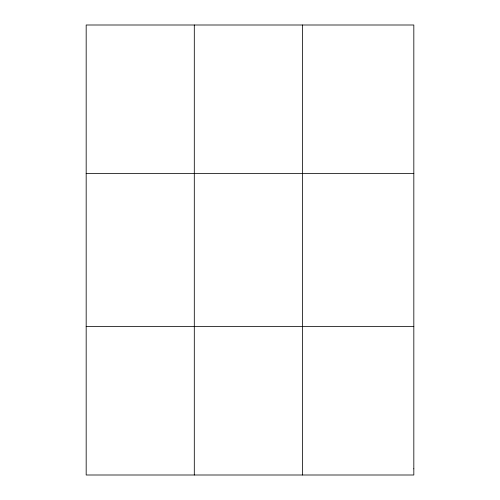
<?xml version="1.0" encoding="UTF-8"?>
<svg xmlns="http://www.w3.org/2000/svg" width="500" height="500" viewBox="0 0 500 500"><rect width="100%" height="100%" fill="white"/><g stroke="black" fill="none" stroke-linecap="round" stroke-linejoin="round"><path stroke-width="0.75" d="M194.3 25L194.3 475M302.425 25L302.425 475M86.175 173.5L413.825 173.5M86.175 326.5L413.825 326.5M413.825 468.812L413.825 475L86.175 475L86.175 25L413.825 25L413.825 468.812"/></g></svg>
